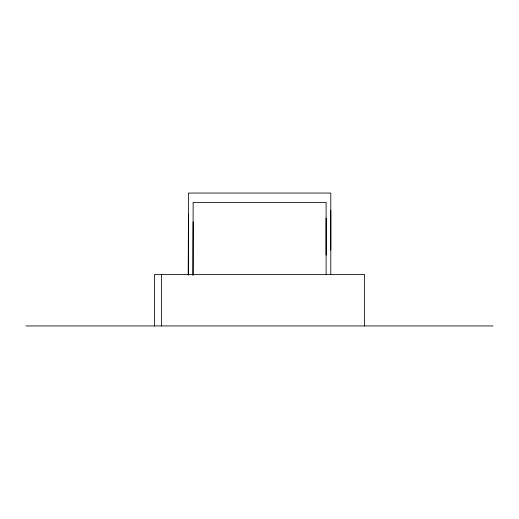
<?xml version="1.0" encoding="UTF-8"?>
<svg xmlns="http://www.w3.org/2000/svg" width="519" height="519" viewBox="0 0 519 519"><rect width="100%" height="100%" fill="white"/><g stroke="black" fill="none" stroke-linecap="round" stroke-linejoin="round"><path stroke-width="0.78" d="M330.791 210.189L330.791 250.054M188.442 214.172L188.209 274.986M326.107 218.129L326.107 255.192M193.126 221.834L192.893 275.206M25.95 325.945L493.05 325.945M364.598 325.945L364.598 274.564L154.403 274.564L154.403 325.945M330.791 274.661L330.791 193.055L188.442 193.055L188.442 274.986M326.107 274.519L326.107 202.397L193.126 202.397L193.126 275.206M161.409 274.564L161.409 325.945"/></g></svg>
